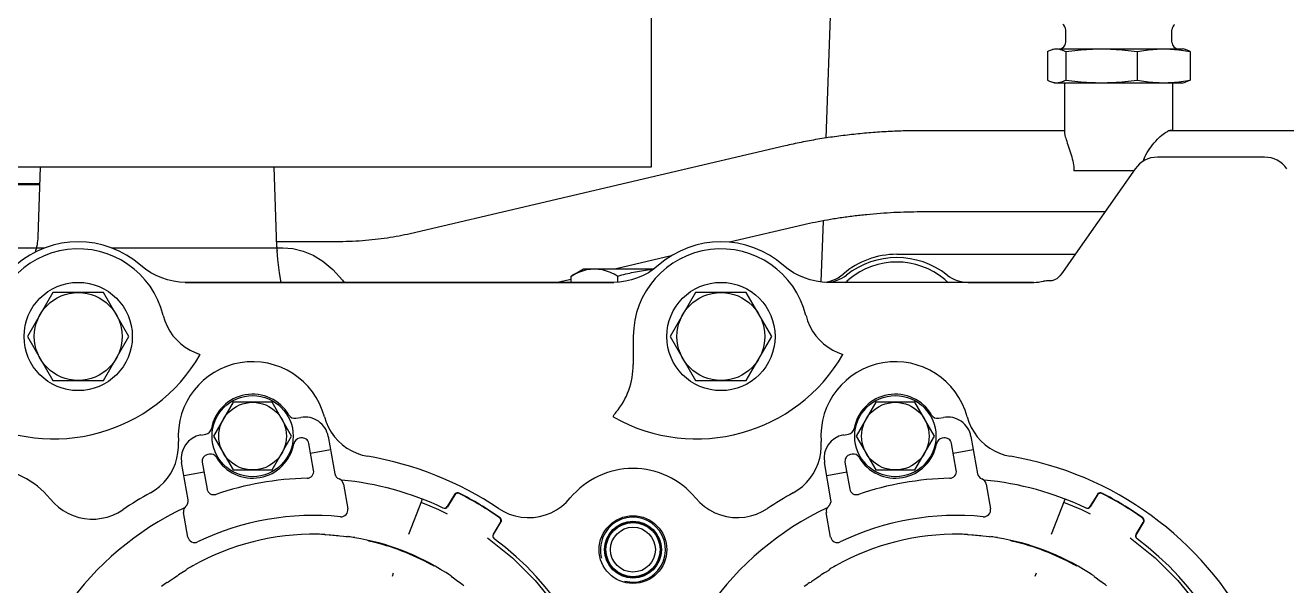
# Model space of a CAD drawing. Header units: millimetres. Extents: x 156850 to 204135, y 56350 to 74150.
# Drawn here: x 158617.5 to 158803.9, y 62901.2 to 62984 of the extents above; entities that cross this region are included whole.
import ezdxf

# ---------------------------------------------------------------- set-up
doc = ezdxf.new("R2010")
doc.units = ezdxf.units.MM
doc.header["$LTSCALE"] = 150
doc.layers.add('-----33 Equipment', color=5, linetype='Continuous')

# ---------------------------------------------------------------- blocks, each defined once
blk = doc.blocks.new('X-2F-PLAN$0$AUDIT_I_260115101451-0')
at = {"color": 0}
for p, q in [((293.1, -284.97), (293.1, -324.99)), ((280, -322.39), (273.5, -326.15)), ((286.5, -326.15), (280, -322.39)), ((273.5, -326.15), (273.5, -333.65)), ((286.5, -333.65), (286.5, -326.15)), ((273.5, -333.65), (280, -337.41)), ((280, -337.41), (286.5, -333.65)), ((293.1, -334.81), (293.1, -360.15)), ((243.2, -342.43), (243.04, -342.22)), ((243.66, -343.05), (243.7, -343.22)), ((244, -343.64), (243.78, -343.33)), ((244.3, -344.07), (244, -343.64)), ((245.05, -345.21), (244.9, -344.97)), ((245.44, -345.83), (245.05, -345.21)), ((245.46, -345.86), (245.44, -345.83)), ((245.46, -345.86), (245.57, -345.93)), ((250.36, -346.12), (254, -345.48)), ((255.88, -346.17), (261.39, -345.19)), ((259.94, -348.5), (259.42, -345.54)), ((288, -345.72), (288, -409.08)), ((288, -409.03), (288, -345.77)), ((261.42, -348.24), (257.44, -348.94)), ((265.44, -348.03), (265.57, -348.77)), ((265.27, -349.91), (260.27, -352.79)), ((262.62, -349.29), (262.58, -349.05)), ((270.27, -352.79), (265.27, -349.91)), ((260.27, -352.79), (260.27, -358.57)), ((270.27, -358.57), (270.27, -352.79)), ((260.27, -358.57), (265.27, -361.45)), ((265.27, -361.45), (270.27, -358.57)), ((265.01, -362.83), (264.97, -362.59)), ((267.92, -362.07), (268.05, -362.81)), ((260.22, -364.69), (264.2, -363.99)), ((263.24, -367.21), (262.72, -364.25)), ((250.74, -366.36), (250.67, -366.48)), ((265.21, -366.86), (259.7, -367.83)), ((250.38, -369.58), (250.44, -369.1)), ((250.44, -369.1), (250.5, -368.59)), ((258.17, -369.12), (254.53, -369.76)), ((250.38, -369.62), (250.38, -369.58)), ((250.38, -369.62), (250.42, -369.78)), ((249.82, -372.85), (249.8, -372.94)), ((249.81, -372.76), (249.83, -372.77)), ((249.49, -374.16), (249.45, -374.15)), ((249.71, -373.15), (249.75, -373.17)), ((249.77, -373.04), (249.75, -373.17)), ((249.8, -372.94), (249.77, -373.04)), ((245, -376.48), (244.53, -376.3)), ((255.67, -380.62), (250.76, -378.73)), ((246.25, -382.24), (246.19, -382.34)), ((246.31, -382.13), (246.25, -382.24)), ((246.72, -381.25), (246.75, -381.27)), ((255.9, -380.71), (255.67, -380.62)), ((246.11, -382.48), (246.08, -382.47)), ((254.62, -383.98), (254.61, -384.07)), ((254.62, -384.06), (254.62, -384.13)), ((243.8, -386.03), (244.1, -385.61)), ((244.1, -385.61), (244.32, -385.31)), ((244.54, -385.1), (244.4, -385.19)), ((254.74, -384.36), (254.86, -384.45)), ((254.74, -384.39), (254.86, -384.48)), ((256.6, -385.56), (254.85, -384.5)), ((256.66, -385.54), (254.86, -384.45)), ((256.78, -385.63), (256.66, -385.54)), ((256.79, -386.21), (256.82, -386.2)), ((256.82, -386.2), (256.85, -386.19)), ((256.85, -386.19), (256.9, -386.05)), ((250.2, -391.32), (250.28, -391.27)), ((250.59, -391.25), (250.73, -391.31)), ((250.62, -391.23), (250.76, -391.29)), ((250.73, -391.31), (252.54, -392.39)), ((250.78, -391.27), (252.53, -392.33)), ((252.54, -392.39), (252.67, -392.45)), ((253.1, -392.36), (253.2, -392.25)), ((253.2, -392.25), (253.19, -392.19)), ((280, -411.95), (275.87, -411.95)), ((280, -417.39), (273.5, -421.15)), ((286.5, -421.15), (280, -417.39)), ((273.5, -421.15), (273.5, -428.65)), ((286.5, -428.65), (286.5, -421.15)), ((273.5, -428.65), (280, -432.41)), ((280, -432.41), (286.5, -428.65)), ((243.2, -437.43), (243.04, -437.22)), ((243.66, -438.05), (243.7, -438.22)), ((244, -438.64), (243.78, -438.33)), ((244.3, -439.07), (244, -438.64)), ((245.05, -440.21), (244.9, -439.97)), ((245.44, -440.83), (245.05, -440.21)), ((245.46, -440.86), (245.44, -440.83)), ((245.46, -440.86), (245.57, -440.93)), ((250.36, -441.12), (254, -440.48)), ((255.88, -441.17), (261.39, -440.19)), ((259.94, -443.5), (259.42, -440.54)), ((288, -471.1), (288, -440.77)), ((288.03, -440.2), (288.08, -440.6)), ((261.42, -443.24), (257.44, -443.94)), ((265.44, -443.03), (265.57, -443.77)), ((265.27, -444.91), (260.27, -447.79)), ((262.62, -444.29), (262.58, -444.05)), ((270.27, -447.79), (265.27, -444.91)), ((260.27, -447.79), (260.27, -453.57)), ((270.27, -453.57), (270.27, -447.79)), ((292.15, -450.9), (292.15, -477.3)), ((260.27, -453.57), (265.27, -456.45)), ((265.27, -456.45), (270.27, -453.57)), ((265.01, -457.83), (264.97, -457.59)), ((267.92, -457.07), (268.05, -457.81)), ((260.22, -459.69), (264.2, -458.99)), ((263.24, -462.21), (262.72, -459.25)), ((250.74, -461.36), (250.67, -461.48)), ((265.21, -461.86), (259.7, -462.83)), ((288, -461.44), (288, -471.15)), ((250.38, -464.58), (250.44, -464.1)), ((250.44, -464.1), (250.5, -463.59)), ((258.17, -464.12), (254.53, -464.76)), ((250.38, -464.62), (250.38, -464.58)), ((250.38, -464.62), (250.42, -464.78)), ((249.8, -467.94), (249.77, -468.04)), ((249.82, -467.85), (249.8, -467.94)), ((249.81, -467.76), (249.83, -467.77)), ((249.49, -469.16), (249.45, -469.15)), ((249.71, -468.15), (249.75, -468.17)), ((249.77, -468.04), (249.75, -468.17)), ((245, -471.48), (244.53, -471.3)), ((255.67, -475.62), (250.76, -473.73)), ((289.95, -475.75), (289.25, -475.25)), ((246.25, -477.24), (246.19, -477.34)), ((246.31, -477.13), (246.25, -477.24)), ((246.72, -476.25), (246.75, -476.27)), ((255.9, -475.71), (255.67, -475.62)), ((291.21, -476.64), (289.95, -475.75)), ((304.79, -486.15), (291.21, -476.64)), ((246.11, -477.48), (246.08, -477.47)), ((254.62, -478.98), (254.61, -479.07)), ((254.62, -479.06), (254.62, -479.13)), ((243.8, -481.03), (244.1, -480.61)), ((244.1, -480.61), (244.32, -480.31)), ((244.54, -480.1), (244.4, -480.19)), ((254.74, -479.36), (254.86, -479.45)), ((254.74, -479.39), (254.86, -479.48)), ((256.6, -480.56), (254.85, -479.5)), ((256.66, -480.54), (254.86, -479.45)), ((256.78, -480.63), (256.66, -480.54)), ((256.85, -481.19), (256.9, -481.05)), ((256.79, -481.21), (256.82, -481.2)), ((256.82, -481.2), (256.85, -481.19)), ((250.2, -486.32), (250.28, -486.27)), ((250.59, -486.25), (250.73, -486.31)), ((250.62, -486.23), (250.76, -486.29)), ((250.73, -486.31), (252.54, -487.39)), ((250.78, -486.27), (252.53, -487.33)), ((252.54, -487.39), (252.67, -487.45)), ((253.1, -487.36), (253.2, -487.25)), ((253.2, -487.25), (253.19, -487.19)), ((306.5, -505.26), (306.5, -489.43))]:
    blk.add_line(p, q, dxfattribs=at)
for points in [[(256, -325.76), (255.37, -326.33), (254.8, -326.97), (254.29, -327.66), (253.87, -328.39), (253.53, -329.17), (253.27, -329.99), (253.1, -330.82), (253.01, -331.67), (253.02, -332.52), (253.13, -333.37), (253.32, -334.2), (253.59, -335.01), (253.96, -335.78), (254.4, -336.51)], [(288, -345.77), (288.04, -344.87), (288.16, -343.98), (288.36, -343.1), (288.65, -342.24), (289, -341.41), (289.43, -340.62), (289.93, -339.86), (290.5, -339.16)], [(256.89, -340.58), (257.33, -341.28), (257.84, -341.94), (258.41, -342.54), (259.04, -343.08), (259.72, -343.55), (260.45, -343.94), (261.22, -344.26), (262.01, -344.5), (262.83, -344.65), (263.65, -344.72), (264.48, -344.71)], [(243.66, -343.05), (243.63, -343.02), (243.57, -342.93), (243.48, -342.8), (243.35, -342.63), (243.2, -342.43)], [(283.1, -342.48), (282.31, -342.72), (281.54, -343.04), (280.81, -343.44), (280.12, -343.91), (279.49, -344.46), (278.92, -345.06), (278.42, -345.73), (277.98, -346.43), (277.63, -347.18)], [(243.78, -343.33), (243.72, -343.25), (243.7, -343.22)], [(246.12, -346.84), (245.98, -346.6), (245.85, -346.38), (245.74, -346.19), (245.65, -346.05), (245.59, -345.96), (245.57, -345.93)], [(277.44, -347.67), (277.37, -347.84), (277.35, -347.9), (277.34, -347.93), (277.33, -347.94)], [(277.63, -347.18), (277.57, -347.32), (277.52, -347.44), (277.48, -347.56), (277.44, -347.67)], [(293.1, -360.15), (292.98, -361.64), (292.63, -363.13), (292.02, -364.61), (291.14, -366.08), (289.92, -367.54), (288.32, -368.98), (288, -369.2)], [(250.74, -366.36), (250.74, -366.33), (250.75, -366.22), (250.75, -366.06), (250.76, -365.84), (250.77, -365.59), (250.78, -365.31)], [(250.6, -367.52), (250.62, -367.25), (250.63, -367)], [(250.63, -367), (250.67, -366.52), (250.67, -366.48)], [(268.12, -366.3), (267.33, -366.56), (266.57, -366.9), (265.85, -367.31), (265.18, -367.79), (264.56, -368.34), (264, -368.96), (263.51, -369.63), (263.09, -370.34), (262.75, -371.09), (262.48, -371.88), (262.3, -372.69)], [(250.27, -370.79), (250.31, -370.53), (250.35, -370.29), (250.38, -370.08), (250.4, -369.92), (250.42, -369.81), (250.42, -369.78)], [(249.71, -373.15), (249.79, -372.84), (249.8, -372.78), (249.8, -372.76)], [(249.83, -372.77), (249.83, -372.79), (249.82, -372.85)], [(246.08, -382.47), (246.14, -382.35), (246.27, -382.12)], [(255.53, -380.56), (254.99, -381.88), (254.42, -383.18), (253.81, -384.46)], [(255.99, -380.74), (255.97, -380.73), (255.9, -380.71)], [(246.19, -382.34), (246.15, -382.42), (246.12, -382.47), (246.11, -382.48)], [(254.62, -384.09), (254.66, -384.23), (254.74, -384.36)], [(244.32, -385.31), (244.38, -385.22), (244.4, -385.19)], [(244.54, -385.1), (244.56, -385.07), (244.62, -384.98), (244.71, -384.85), (244.83, -384.67), (244.96, -384.47), (245.11, -384.25)], [(254.62, -384.13), (254.66, -384.27), (254.74, -384.39)], [(256.9, -386.05), (256.9, -385.9), (256.86, -385.76), (256.78, -385.63)], [(250.25, -390.38), (247.29, -394.09), (243.94, -397.46), (240.26, -400.46), (236.28, -403.03), (232.04, -405.17), (227.6, -406.84), (223, -408.03), (218.31, -408.72), (213.56, -408.9), (208.81, -408.56), (204.12, -407.72), (199.56, -406.38), (195.17, -404.56), (192.51, -403.11)], [(250.27, -391.28), (250.33, -391.25), (250.48, -391.22), (250.62, -391.23)], [(250.3, -391.26), (250.45, -391.23), (250.59, -391.25)], [(252.67, -392.45), (252.82, -392.46), (252.97, -392.43), (253.1, -392.36)], [(254.59, -392.01), (254.12, -392.79), (253.75, -393.62), (253.48, -394.48), (253.3, -395.37), (253.23, -396.27), (253.26, -397.18), (253.39, -398.07), (253.62, -398.95), (253.95, -399.79), (254.37, -400.59), (254.88, -401.34), (255.47, -402.03), (256.14, -402.64)], [(268.07, -409.06), (268.1, -409.03), (268.15, -409.01), (268.21, -409.02), (268.28, -409.04), (268.35, -409.08)], [(268.35, -409.08), (268.45, -409.14), (268.56, -409.21), (268.68, -409.3), (268.8, -409.4)], [(290.5, -415.64), (289.93, -414.94), (289.43, -414.18), (289, -413.39), (288.65, -412.56), (288.36, -411.7), (288.16, -410.82), (288.04, -409.93), (288, -409.03)], [(256.14, -421.16), (255.47, -421.77), (254.88, -422.46), (254.37, -423.21), (253.95, -424.01), (253.62, -424.85), (253.39, -425.73), (253.26, -426.62), (253.23, -427.53), (253.3, -428.43), (253.48, -429.32), (253.75, -430.18), (254.12, -431.01), (254.59, -431.79)], [(288, -440.77), (288.04, -439.87), (288.16, -438.98), (288.36, -438.1), (288.65, -437.24), (289, -436.41), (289.43, -435.62), (289.93, -434.86), (290.5, -434.16)], [(256.89, -435.58), (257.33, -436.28), (257.84, -436.94), (258.41, -437.54), (259.04, -438.08), (259.72, -438.55), (260.45, -438.94), (261.22, -439.26), (262.01, -439.5), (262.83, -439.65), (263.65, -439.72), (264.48, -439.71)], [(243.66, -438.05), (243.63, -438.02), (243.57, -437.93), (243.48, -437.8), (243.35, -437.63), (243.2, -437.43)], [(283.1, -437.48), (282.31, -437.72), (281.54, -438.04), (280.81, -438.44), (280.12, -438.91), (279.49, -439.46), (278.92, -440.06), (278.42, -440.73), (277.98, -441.43), (277.63, -442.18)], [(243.78, -438.33), (243.72, -438.25), (243.7, -438.22)], [(246.12, -441.84), (245.98, -441.6), (245.85, -441.38), (245.74, -441.19), (245.65, -441.05), (245.59, -440.96), (245.57, -440.93)], [(288.08, -440.6), (288.18, -441.03), (288.31, -441.45), (288.48, -441.86), (288.69, -442.25), (288.94, -442.63), (289.21, -442.97)], [(277.44, -442.67), (277.37, -442.84), (277.35, -442.9), (277.34, -442.93), (277.33, -442.94)], [(277.63, -442.18), (277.57, -442.32), (277.52, -442.44), (277.48, -442.56), (277.44, -442.67)], [(250.74, -461.36), (250.74, -461.33), (250.75, -461.22), (250.75, -461.06), (250.76, -460.84), (250.77, -460.59), (250.78, -460.31)], [(250.6, -462.52), (250.62, -462.25), (250.63, -462)], [(250.63, -462), (250.67, -461.52), (250.67, -461.48)], [(268.12, -461.3), (267.33, -461.56), (266.57, -461.9), (265.85, -462.31), (265.18, -462.79), (264.56, -463.34), (264, -463.96), (263.51, -464.63), (263.09, -465.34), (262.75, -466.09), (262.48, -466.88), (262.3, -467.69)], [(250.27, -465.79), (250.31, -465.53), (250.35, -465.29), (250.38, -465.08), (250.4, -464.92), (250.42, -464.81), (250.42, -464.78)], [(249.71, -468.15), (249.79, -467.84), (249.8, -467.78), (249.8, -467.76)], [(249.83, -467.77), (249.83, -467.79), (249.82, -467.85)], [(288.24, -473.42), (288.22, -473.24), (288.21, -473.04), (288.2, -472.83), (288.2, -472.6)], [(288.23, -473.73), (288.24, -473.63), (288.24, -473.54), (288.24, -473.47), (288.24, -473.42)], [(289.25, -475.25), (288.97, -475.02), (288.73, -474.77), (288.54, -474.53), (288.4, -474.3), (288.31, -474.1), (288.26, -473.94), (288.23, -473.82), (288.23, -473.73)], [(246.08, -477.47), (246.14, -477.35), (246.27, -477.12)], [(246.19, -477.34), (246.15, -477.42), (246.12, -477.47), (246.11, -477.48)], [(255.53, -475.56), (254.99, -476.88), (254.42, -478.18), (253.81, -479.46)], [(255.99, -475.74), (255.97, -475.73), (255.9, -475.71)], [(254.62, -479.09), (254.66, -479.23), (254.74, -479.36)], [(254.62, -479.13), (254.66, -479.27), (254.74, -479.39)], [(244.32, -480.31), (244.38, -480.22), (244.4, -480.19)], [(244.54, -480.1), (244.56, -480.07), (244.62, -479.98), (244.71, -479.85), (244.83, -479.67), (244.96, -479.47), (245.11, -479.25)], [(256.9, -481.05), (256.9, -480.9), (256.86, -480.76), (256.78, -480.63)], [(250.25, -485.38), (247.29, -489.09), (243.94, -492.46), (240.26, -495.46), (236.28, -498.03), (232.04, -500.17), (227.6, -501.84), (223, -503.03), (218.31, -503.72), (213.56, -503.9), (208.81, -503.56), (204.12, -502.72), (199.56, -501.38), (195.17, -499.56), (192.51, -498.11)], [(250.27, -486.28), (250.33, -486.25), (250.48, -486.22), (250.62, -486.23)], [(250.3, -486.26), (250.45, -486.23), (250.59, -486.25)], [(252.67, -487.45), (252.82, -487.46), (252.97, -487.43), (253.1, -487.36)]]:
    blk.add_lwpolyline(points, dxfattribs=at)
for centre, radius in [((280, -329.9), 8), ((280, -329.9), 6.5), ((265.27, -355.68), 6), ((265.27, -355.68), 5), ((248.5, -411.9), 5), ((248.5, -411.9), 4.2), ((248.5, -411.9), 4.11), ((248.5, -411.9), 4), ((248.5, -411.9), 3.32), ((280, -424.9), 8), ((280, -424.9), 6.5), ((265.27, -450.68), 6), ((265.27, -450.68), 5)]:
    blk.add_circle(centre, radius, dxfattribs=at)
for centre, radius, start, end in [((248.5, -316.4), 12, 308.7072, 49.6869), ((289.87, -326.31), 25, 150.6657, 239.9115), ((280, -329.9), 12.95, 283.8554, 90), ((214.27, -364.7), 44.7, 25.3058, 143.4047), ((280, -329.9), 14, 318.5887, 41.4113), ((213.5, -364.4), 49.5, 28.7646, 34.2912), ((214.29, -364.7), 36.42, 32.8081, 34.5135), ((265.27, -355.68), 11, 285.0024, 94.1214), ((250.54, -347.11), 1, 100, 205.7598), ((254.18, -346.47), 1, 40, 100), ((255.71, -345.18), 1, 220, 280), ((262, -348.64), 3.5, 10, 100), ((214.28, -364.7), 36.5, 359.0468, 29.2891), ((214.06, -364.71), 39.5, 354.2402, 25.7598), ((261.59, -349.22), 1, 10, 100), ((257.62, -349.92), 1, 100, 198.7529), ((214.06, -364.71), 45, 1.2471, 18.7529), ((265.27, -355.68), 6.2, 120.3175, 259.6825), ((261.64, -349.46), 1, 300.3175, 10), ((266.56, -348.6), 1, 190, 259.6825), ((265.27, -355.68), 6.2, 300.3175, 79.6825), ((268.9, -361.9), 1, 120.3175, 190), ((263.98, -362.76), 1, 10, 79.6825), ((264.02, -363.01), 1, 280, 10), ((264.6, -363.41), 3.5, 280, 10), ((260.05, -363.71), 1, 181.2471, 280), ((214.29, -364.7), 36.42, 353.8682, 355.5592), ((254.36, -368.77), 1, 174.2402, 280), ((214.27, -364.7), 44.7, 334.6124, 354.7052), ((258, -368.13), 1, 280, 340), ((259.88, -368.82), 1, 100, 160), ((214.28, -364.7), 36.5, 327.6209, 350.3951), ((213.5, -364.4), 49.5, 326.0969, 350.3592), ((214.29, -364.7), 36.42, 331.4338, 346.5821), ((214.29, -364.7), 36.45, 332.9625, 344.9625), ((214.29, -364.7), 36.46, 344.9625, 346.5758), ((214.29, -364.7), 36.46, 331.4422, 332.9625), ((255.11, -384.08), 0.5, 154.621, 238.8954), ((256.34, -385.99), 0.5, 333.1586, 58.9625), ((214.29, -364.7), 36.42, 322.4567, 324.1477), ((214.27, -364.7), 47.65, 324.7662, 333.1585), ((214.27, -364.7), 47.7, 324.7099, 333.2151), ((214.27, -364.7), 44.7, 240.2964, 323.3125), ((250.52, -391.7), 0.5, 59.0271, 143.329), ((252.78, -391.9), 0.5, 238.9625, 324.7664), ((248.5, -411.9), 12, 309.5133, 50.4867), ((248.5, -411.9), 4.8, 165, 105), ((289.87, -421.31), 25, 150.6657, 239.9115), ((280, -424.9), 12.95, 283.8554, 90), ((214.27, -459.7), 44.7, 25.3058, 143.4047), ((280, -424.9), 14, 318.5887, 41.4113), ((213.5, -459.4), 49.5, 28.7646, 33.9031), ((214.29, -459.7), 36.42, 32.8081, 34.5135), ((265.27, -450.68), 11, 285.0024, 94.1214), ((214.28, -459.7), 36.5, 359.0468, 29.2891), ((250.54, -442.11), 1, 100, 205.7598), ((254.18, -441.47), 1, 40, 100), ((255.71, -440.18), 1, 220, 280), ((262, -443.64), 3.5, 10, 100), ((293, -440.36), 5, 181.6489, 218.3037), ((214.06, -459.71), 39.5, 354.2402, 25.7598), ((261.59, -444.22), 1, 10, 100), ((266.56, -443.6), 1, 190, 259.6825), ((293, -439.95), 6, 213.5474, 220.1192), ((279.66, -450.9), 12, 321.6963, 38.3037), ((280, -450.9), 12.15, 0, 40.714), ((257.62, -444.92), 1, 100, 198.7529), ((214.06, -459.71), 45, 1.2471, 18.7529), ((265.27, -450.68), 6.2, 120.3175, 259.6825), ((261.64, -444.46), 1, 300.3175, 10), ((265.27, -450.68), 6.2, 300.3175, 79.6825), ((280, -450.9), 11, 319.8808, 40.1191), ((263.98, -457.76), 1, 10, 79.6825), ((268.9, -456.9), 1, 120.3175, 190), ((264.02, -458.01), 1, 280, 10), ((264.6, -458.41), 3.5, 280, 10), ((293, -461.85), 6, 139.8808, 146.4526), ((293, -461.44), 5, 141.6963, 180), ((260.05, -458.71), 1, 181.2471, 280), ((214.29, -459.7), 36.42, 353.8682, 355.5592), ((254.36, -463.77), 1, 174.2402, 280), ((214.27, -459.7), 44.7, 334.6124, 354.7052), ((258, -463.13), 1, 280, 340), ((259.88, -463.82), 1, 100, 160), ((214.28, -459.7), 36.5, 327.6209, 350.3951), ((213.5, -459.4), 49.5, 244.7887, 350.3592), ((214.29, -459.7), 36.42, 331.4338, 346.5821), ((214.29, -459.7), 36.45, 332.9625, 344.9625), ((214.29, -459.7), 36.46, 344.9625, 346.5758), ((214.29, -459.7), 36.46, 331.4422, 332.9625), ((255.11, -479.08), 0.5, 154.621, 238.8954), ((214.29, -459.7), 36.42, 322.4567, 324.1477), ((256.34, -480.99), 0.5, 333.1586, 58.9625), ((214.27, -459.7), 47.65, 324.7662, 333.1585), ((214.27, -459.7), 47.7, 324.7099, 333.2151), ((214.27, -459.7), 44.7, 240.2964, 323.3125), ((250.52, -486.7), 0.5, 59.0271, 143.329), ((252.78, -486.9), 0.5, 238.9625, 324.7664)]:
    blk.add_arc(centre, radius, start, end, dxfattribs=at)
for centre, major_axis, ratio, start_param, end_param in [((275.97, -401.94), (-10.62, -0.76), 0.939408, 0.764363, 1.49436), ((293.8, -471.1), (5.78, -0.52), 0.999386, -3.051883, -2.789372), ((302.5, -489.43), (3.55, 1.85), 0.999806, -0.479886, 0.479886), ((302.5, -505.26), (3.55, -1.85), 0.999806, -0.479886, 0.479886)]:
    blk.add_ellipse(centre, major_axis=major_axis, ratio=ratio, start_param=start_param, end_param=end_param, dxfattribs=at)
blk = doc.blocks.new('X-2F-PLAN$0$A$C73FA2420')
at = {"color": 0, "linetype": 'Continuous'}
for p, q in [((3208.73, 728.28), (3208.73, 932.28)), ((3206.13, 818.62), (3206.13, 829.37)), ((3206.28, 818.62), (3206.28, 828.87)), ((3198.45, 818.89), (3208.73, 818.53)), ((3195.1, 783.48), (3196.39, 783.58)), ((3196.39, 783.58), (3196.35, 783.58)), ((3196.97, 783.61), (3208.73, 784.02)), ((3197.73, 774.85), (3197.73, 783.64)), ((3211.91, 708.48), (3198.92, 763.92)), ((3192.17, 740.13), (3191.74, 741.96)), ((3191.73, 740.13), (3192.66, 740.13)), ((3192.66, 740.13), (3193.73, 738.28)), ((3193.73, 738.28), (3193.73, 727.86)), ((3191.76, 733.21), (3192.66, 733.21)), ((3195.63, 725.33), (3193.73, 733.44)), ((3260.23, 728.28), (3208.73, 728.28)), ((3200.22, 705.74), (3197.66, 716.69)), ((3191.79, 703.15), (3200.82, 702.83)), ((3213.06, 702.41), (3236.73, 701.58)), ((3202.13, 661.2), (3202.13, 688.51)), ((3214.13, 667.17), (3214.13, 688.51)), ((3225.84, 669.73), (3221.63, 669.73)), ((3221.23, 668.67), (3221.23, 649.67)), ((3226.23, 668.67), (3226.23, 668.38)), ((3226.23, 668.02), (3226.23, 649.67)), ((3208.23, 656.93), (3208.23, 665.8)), ((3213.8, 667.17), (3221.23, 667.17)), ((3225.84, 667.02), (3221.63, 667.02)), ((3227.23, 667.02), (3229.03, 667.02)), ((3229.73, 667.31), (3229.84, 667.42)), ((3225.84, 656.46), (3221.63, 656.46)), ((3214.13, 607.58), (3214.13, 651.79)), ((3214.13, 651.17), (3221.23, 651.17)), ((3227.23, 651.32), (3229.03, 651.32)), ((3229.73, 651.03), (3229.84, 650.92)), ((3221.23, 649.67), (3221.33, 649.33)), ((3226.14, 649.33), (3226.23, 649.67)), ((3225.84, 648.61), (3221.63, 648.61))]:
    blk.add_line(p, q, dxfattribs=at)
blk.add_lwpolyline([(3191.73, 782.96), (3193.16, 783.23), (3195.1, 783.48)], dxfattribs=at)
for centre, radius, start, end in [((3198.73, 826.89), 8, 251.5274, 268), ((3197.73, 761.63), 22, 92, 93.5514), ((3227.23, 668.02), 1, 180, 270), ((3229.03, 668.02), 1, 270, 315), ((3227.23, 650.32), 1, 90, 180), ((3229.03, 650.32), 1, 45, 90)]:
    blk.add_arc(centre, radius, start, end, dxfattribs=at)
for points, start_tangent, end_tangent in [([(3198.92, 763.92), (3198.57, 765.55), (3198.28, 767.28), (3198.04, 769.1), (3197.87, 770.98), (3197.77, 772.9), (3197.73, 774.85)], (-0.228109, 0.973636), (0, 1)), ([(3192.66, 740.13), (3193.24, 738.97), (3193.61, 737.81), (3193.73, 736.67)], (0.5, -0.866025), (0, -1)), ([(3193.73, 736.67), (3193.61, 735.53), (3193.24, 734.37), (3192.66, 733.21)], (0, -1), (-0.5, -0.866025)), ([(3192.66, 733.21), (3193.24, 730.88), (3193.61, 728.56), (3193.66, 727.98)], (0.27735, -0.960769), (0.080817, -0.996729)), ([(3214.13, 688.51), (3214.1, 691.03), (3213.99, 693.57), (3213.81, 696.12), (3213.56, 698.66), (3213.25, 701.18), (3212.87, 703.67), (3212.42, 706.11), (3211.91, 708.48)], (0, 1), (-0.228109, 0.973636)), ([(3202.13, 688.51), (3202.11, 690.44), (3202.03, 692.41), (3201.91, 694.41), (3201.73, 696.41), (3201.51, 698.4), (3201.25, 700.34), (3200.94, 702.23), (3200.6, 704.03), (3200.22, 705.74)], (0, 1), (-0.228109, 0.973636)), ([(3221.63, 669.73), (3221.41, 669.27), (3221.32, 668.98)], (-0.476848, -0.878986), (-0.26069, -0.965423)), ([(3225.84, 669.73), (3226.06, 669.27), (3226.15, 668.98)], (0.476848, -0.878986), (0.26069, -0.965423)), ([(3221.32, 668.98), (3221.28, 668.82), (3221.23, 668.38)], (-0.26069, -0.965423), (0, -1)), ([(3221.23, 668.38), (3221.28, 667.93), (3221.41, 667.48), (3221.63, 667.02)], (0, -1), (0.476848, -0.878986)), ([(3226.23, 668.38), (3226.19, 667.93), (3226.06, 667.48), (3225.84, 667.02)], (0, -1), (-0.476848, -0.878986)), ([(3226.15, 668.98), (3226.19, 668.82), (3226.23, 668.38)], (0.26069, -0.965423), (0, -1)), ([(3213.84, 667.18), (3213.65, 667.16), (3212.86, 666.96), (3211.78, 666.59), (3210.59, 666.2), (3209.39, 665.91), (3208.23, 665.8)], (-0.998902, -0.046844), (-0.9999, -0.014161)), ([(3221.63, 667.02), (3221.41, 665.23), (3221.28, 663.49), (3221.23, 661.74)], (-0.137928, -0.990442), (0, -1)), ([(3225.84, 667.02), (3226.05, 665.23), (3226.19, 663.49), (3226.23, 661.74)], (0.137928, -0.990442), (0, -1)), ([(3221.23, 661.74), (3221.28, 659.98), (3221.41, 658.23), (3221.63, 656.46)], (0, -1), (0.137928, -0.990442)), ([(3226.23, 661.74), (3226.19, 659.98), (3226.05, 658.23), (3225.84, 656.46)], (0, -1), (-0.137928, -0.990442)), ([(3221.63, 656.46), (3221.41, 655.12), (3221.28, 653.83), (3221.23, 652.53)], (-0.184147, -0.982899), (0, -1)), ([(3225.84, 656.46), (3226.06, 655.12), (3226.19, 653.83), (3226.23, 652.53)], (0.184147, -0.982899), (0, -1)), ([(3209.63, 655.58), (3210.59, 655.16), (3211.78, 654.39), (3212.87, 653.46), (3213.65, 652.59), (3214.09, 651.92), (3214.16, 651.8)], (0.948005, -0.318256), (0.448566, -0.89375)), ([(3214.23, 651.47), (3214.15, 651.28)], (-0.145925, -0.989296), (-0.61788, -0.786273)), ([(3214.16, 651.8), (3214.23, 651.47)], (0.448566, -0.89375), (-0.145925, -0.989296)), ([(3221.23, 652.53), (3221.28, 651.24), (3221.41, 649.95), (3221.63, 648.61)], (0, -1), (0.184147, -0.982899)), ([(3226.23, 652.53), (3226.19, 651.24), (3226.06, 649.95), (3225.84, 648.61)], (0, -1), (-0.184147, -0.982899)), ([(3221.63, 648.61), (3221.41, 649.07), (3221.32, 649.36)], (-0.476848, 0.878986), (-0.26069, 0.965423)), ([(3225.84, 648.61), (3226.06, 649.07), (3226.15, 649.36)], (0.476848, 0.878986), (0.26069, 0.965423))]:
    blk.add_spline(points, degree=3, dxfattribs=dict(at, start_tangent=start_tangent, end_tangent=end_tangent))
at = {"color": 0}
blk.add_blockref('X-2F-PLAN$0$AUDIT_I_260115101451-0', (2903.73, 1142.88), dxfattribs=at)
blk = doc.blocks.new('X-2F-PLAN$0$zw$C47F')
at = {"layer": '-----33 Equipment', "ltscale": 2}
blk.add_lwpolyline([(6057.22, 1438.51, 0, 0, 0), (6057.22, 1513.51, 22.5, 0, 0), (6057.22, 1588.51, 0, 0, 0)], format="xyseb", dxfattribs=at)
at = {"layer": '-----33 Equipment'}
blk.add_blockref('X-2F-PLAN$0$A$C73FA2420', (2898.05, 848.02), dxfattribs=at)

msp = doc.modelspace()

# ---------------------------------------------------------------- block references
at = {"layer": '-----33 Equipment', "rotation": 90.00000000000001}
msp.add_blockref('X-2F-PLAN$0$zw$C47F', (160286.3, 56856.22), dxfattribs=at)

doc.saveas('drawing.dxf')
